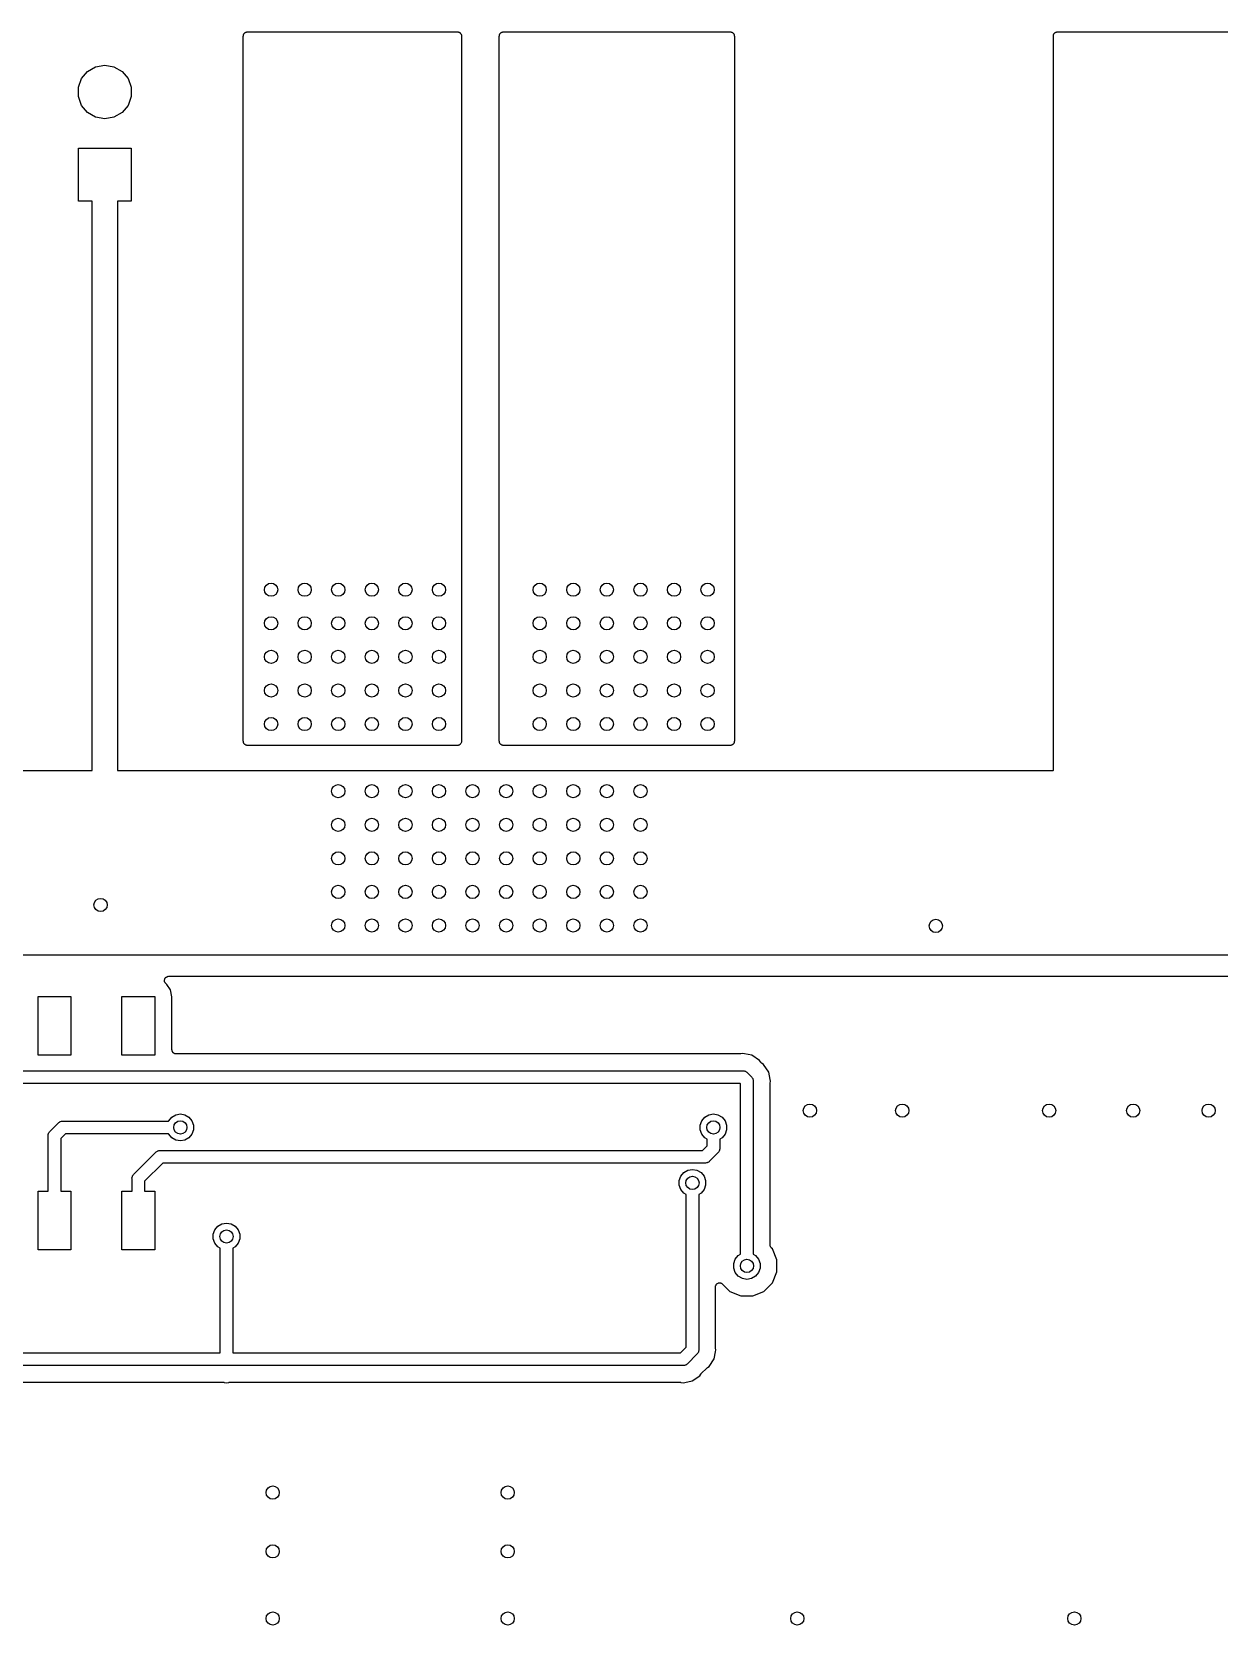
# Model space of a CAD drawing. Extents: x 40 to 164, y -163 to -60.
# Drawn here: x 60.28 to 96.2, y -107.9 to -59.69 of the extents above; entities that cross this region are included whole.
import ezdxf

# ---------------------------------------------------------------- set-up
doc = ezdxf.new("R2010")
doc.units = 0
doc.header["$MEASUREMENT"] = 0
doc.layers.add('BLACK', color=7, linetype='CONTINUOUS')

msp = doc.modelspace()

# ---------------------------------------------------------------- linework, layer by layer
at = {"layer": 'BLACK', "linetype": 'CONTINUOUS'}
for p, q in [((66.6807, -59.7845), (66.6827, -59.7736)), ((66.6827, -59.7736), (66.6882, -59.7639)), ((66.6882, -59.7639), (66.692, -59.7535)), ((66.692, -59.7535), (66.6992, -59.745)), ((66.6992, -59.745), (66.7047, -59.7354)), ((66.7047, -59.7354), (66.7132, -59.7282)), ((66.7132, -59.7282), (66.7204, -59.7197)), ((66.7204, -59.7197), (66.73, -59.7142)), ((66.73, -59.7142), (66.7385, -59.707)), ((66.7385, -59.707), (66.7489, -59.7032)), ((66.7489, -59.7032), (66.7586, -59.6977)), ((66.7586, -59.6977), (66.7695, -59.6957)), ((66.7695, -59.6957), (66.7799, -59.6919)), ((66.7799, -59.6919), (66.7911, -59.6919)), ((66.7911, -59.6919), (66.802, -59.69)), ((66.802, -59.69), (73.152, -59.69)), ((73.152, -59.69), (73.1629, -59.6919)), ((73.1629, -59.6919), (73.1741, -59.6919)), ((73.1741, -59.6919), (73.1845, -59.6957)), ((73.1845, -59.6957), (73.1954, -59.6977)), ((73.1954, -59.6977), (73.2051, -59.7032)), ((73.2051, -59.7032), (73.2155, -59.707)), ((73.2155, -59.707), (73.224, -59.7142)), ((73.224, -59.7142), (73.2336, -59.7197)), ((73.2336, -59.7197), (73.2408, -59.7282)), ((73.2408, -59.7282), (73.2493, -59.7354)), ((73.2493, -59.7354), (73.2548, -59.745)), ((73.2548, -59.745), (73.262, -59.7535)), ((73.262, -59.7535), (73.2658, -59.7639)), ((73.2658, -59.7639), (73.2713, -59.7736)), ((73.2713, -59.7736), (73.2733, -59.7845)), ((74.4277, -59.7845), (74.4297, -59.7736)), ((74.4297, -59.7736), (74.4352, -59.7639)), ((74.4352, -59.7639), (74.439, -59.7535)), ((74.439, -59.7535), (74.4462, -59.745)), ((74.4462, -59.745), (74.4517, -59.7354)), ((74.4517, -59.7354), (74.4602, -59.7282)), ((74.4602, -59.7282), (74.4674, -59.7197)), ((74.4674, -59.7197), (74.477, -59.7142)), ((74.477, -59.7142), (74.4855, -59.707)), ((74.4855, -59.707), (74.4959, -59.7032)), ((74.4959, -59.7032), (74.5056, -59.6977)), ((74.5056, -59.6977), (74.5165, -59.6957)), ((74.5165, -59.6957), (74.5269, -59.6919)), ((74.5269, -59.6919), (74.5381, -59.6919)), ((74.5381, -59.6919), (74.549, -59.69)), ((74.549, -59.69), (81.407, -59.69)), ((81.407, -59.69), (81.4179, -59.6919)), ((81.4179, -59.6919), (81.4291, -59.6919)), ((81.4291, -59.6919), (81.4395, -59.6957)), ((81.4395, -59.6957), (81.4504, -59.6977)), ((81.4504, -59.6977), (81.4601, -59.7032)), ((81.4601, -59.7032), (81.4705, -59.707)), ((81.4705, -59.707), (81.479, -59.7142)), ((81.479, -59.7142), (81.4886, -59.7197)), ((81.4886, -59.7197), (81.4958, -59.7282)), ((81.4958, -59.7282), (81.5043, -59.7354)), ((81.5043, -59.7354), (81.5098, -59.745)), ((81.5098, -59.745), (81.517, -59.7535)), ((81.517, -59.7535), (81.5208, -59.7639)), ((81.5208, -59.7639), (81.5263, -59.7736)), ((81.5263, -59.7736), (81.5283, -59.7845)), ((91.1917, -59.7845), (91.1937, -59.7736)), ((91.1937, -59.7736), (91.1992, -59.7639)), ((91.1992, -59.7639), (91.203, -59.7535)), ((91.203, -59.7535), (91.2102, -59.745)), ((91.2102, -59.745), (91.2157, -59.7354)), ((91.2157, -59.7354), (91.2242, -59.7282)), ((91.2242, -59.7282), (91.2314, -59.7197)), ((91.2314, -59.7197), (91.241, -59.7142)), ((91.241, -59.7142), (91.2495, -59.707)), ((91.2495, -59.707), (91.2599, -59.7032)), ((91.2599, -59.7032), (91.2696, -59.6977)), ((91.2696, -59.6977), (91.2805, -59.6957)), ((91.2805, -59.6957), (91.2909, -59.6919)), ((91.2909, -59.6919), (91.3021, -59.6919)), ((91.3021, -59.6919), (91.313, -59.69)), ((91.313, -59.69), (97.917, -59.69)), ((66.675, -59.817), (66.6769, -59.8061)), ((66.675, -81.153), (66.675, -59.817)), ((66.6769, -59.7949), (66.6807, -59.7845)), ((66.6769, -59.8061), (66.6769, -59.7949)), ((73.2733, -59.7845), (73.2771, -59.7949)), ((73.2771, -59.7949), (73.2771, -59.8061)), ((73.2771, -59.8061), (73.279, -59.817)), ((73.279, -59.817), (73.279, -81.153)), ((74.422, -59.817), (74.4239, -59.8061)), ((74.422, -81.153), (74.422, -59.817)), ((74.4239, -59.7949), (74.4277, -59.7845)), ((74.4239, -59.8061), (74.4239, -59.7949)), ((81.5283, -59.7845), (81.5321, -59.7949)), ((81.5321, -59.7949), (81.5321, -59.8061)), ((81.5321, -59.8061), (81.534, -59.817)), ((81.534, -59.817), (81.534, -81.153)), ((91.186, -59.817), (91.1879, -59.8061)), ((91.186, -82.0295), (91.186, -59.817)), ((91.1879, -59.7949), (91.1917, -59.7845)), ((91.1879, -59.8061), (91.1879, -59.7949)), ((62.2062, -60.7446), (62.484, -60.6957)), ((62.484, -60.6957), (62.7618, -60.7446)), ((61.684, -61.3669), (61.7805, -61.1018)), ((61.7805, -61.1018), (61.9618, -60.8857)), ((61.9618, -60.8857), (62.2062, -60.7446)), ((62.7618, -60.7446), (63.0062, -60.8857)), ((63.0062, -60.8857), (63.1875, -61.1018)), ((63.1875, -61.1018), (63.284, -61.3669)), ((61.684, -61.6491), (61.684, -61.3669)), ((61.7805, -61.9142), (61.684, -61.6491)), ((63.284, -61.6491), (63.1875, -61.9142)), ((63.284, -61.3669), (63.284, -61.6491)), ((61.9618, -62.1303), (61.7805, -61.9142)), ((62.2062, -62.2714), (61.9618, -62.1303)), ((63.0062, -62.1303), (62.7618, -62.2714)), ((63.1875, -61.9142), (63.0062, -62.1303)), ((62.484, -62.3203), (62.2062, -62.2714)), ((62.7618, -62.2714), (62.484, -62.3203)), ((61.684, -64.808), (61.684, -63.208)), ((61.684, -63.208), (63.284, -63.208)), ((63.284, -63.208), (63.284, -64.808)), ((62.103, -64.808), (61.684, -64.808)), ((62.103, -65.5367), (62.103, -64.808)), ((63.284, -64.808), (62.865, -64.808)), ((62.865, -64.808), (62.865, -82.042)), ((62.103, -82.042), (62.103, -65.5367)), ((62.103, -65.5367), (62.103, -65.5367)), ((66.6769, -81.1639), (66.675, -81.153)), ((66.6769, -81.1751), (66.6769, -81.1639)), ((66.6807, -81.1855), (66.6769, -81.1751)), ((66.6827, -81.1964), (66.6807, -81.1855)), ((66.6882, -81.2061), (66.6827, -81.1964)), ((66.692, -81.2165), (66.6882, -81.2061)), ((66.6992, -81.225), (66.692, -81.2165)), ((66.7047, -81.2346), (66.6992, -81.225)), ((66.7132, -81.2418), (66.7047, -81.2346)), ((66.7204, -81.2503), (66.7132, -81.2418)), ((66.73, -81.2558), (66.7204, -81.2503)), ((66.7385, -81.263), (66.73, -81.2558)), ((66.7489, -81.2668), (66.7385, -81.263)), ((66.7586, -81.2723), (66.7489, -81.2668)), ((66.7695, -81.2743), (66.7586, -81.2723)), ((66.7799, -81.2781), (66.7695, -81.2743)), ((66.7911, -81.2781), (66.7799, -81.2781)), ((66.802, -81.28), (66.7911, -81.2781)), ((73.152, -81.28), (66.802, -81.28)), ((73.1629, -81.2781), (73.152, -81.28)), ((73.1741, -81.2781), (73.1629, -81.2781)), ((73.1845, -81.2743), (73.1741, -81.2781)), ((73.1954, -81.2723), (73.1845, -81.2743)), ((73.2051, -81.2668), (73.1954, -81.2723)), ((73.2155, -81.263), (73.2051, -81.2668)), ((73.224, -81.2558), (73.2155, -81.263)), ((73.2336, -81.2503), (73.224, -81.2558)), ((73.2408, -81.2418), (73.2336, -81.2503)), ((73.2493, -81.2346), (73.2408, -81.2418)), ((73.2548, -81.225), (73.2493, -81.2346)), ((73.262, -81.2165), (73.2548, -81.225)), ((73.2658, -81.2061), (73.262, -81.2165)), ((73.2713, -81.1964), (73.2658, -81.2061)), ((73.2733, -81.1855), (73.2713, -81.1964)), ((73.2771, -81.1751), (73.2733, -81.1855)), ((73.279, -81.153), (73.2771, -81.1639)), ((73.2771, -81.1639), (73.2771, -81.1751)), ((74.4239, -81.1639), (74.422, -81.153)), ((74.4239, -81.1751), (74.4239, -81.1639)), ((74.4277, -81.1855), (74.4239, -81.1751)), ((74.4297, -81.1964), (74.4277, -81.1855)), ((74.4352, -81.2061), (74.4297, -81.1964)), ((74.439, -81.2165), (74.4352, -81.2061)), ((74.4462, -81.225), (74.439, -81.2165)), ((74.4517, -81.2346), (74.4462, -81.225)), ((74.4602, -81.2418), (74.4517, -81.2346)), ((74.4674, -81.2503), (74.4602, -81.2418)), ((74.477, -81.2558), (74.4674, -81.2503)), ((74.4855, -81.263), (74.477, -81.2558)), ((74.4959, -81.2668), (74.4855, -81.263)), ((74.5056, -81.2723), (74.4959, -81.2668)), ((74.5165, -81.2743), (74.5056, -81.2723)), ((74.5269, -81.2781), (74.5165, -81.2743)), ((74.5381, -81.2781), (74.5269, -81.2781)), ((74.549, -81.28), (74.5381, -81.2781)), ((81.407, -81.28), (74.549, -81.28)), ((81.4179, -81.2781), (81.407, -81.28)), ((81.4291, -81.2781), (81.4179, -81.2781)), ((81.4395, -81.2743), (81.4291, -81.2781)), ((81.4504, -81.2723), (81.4395, -81.2743)), ((81.4601, -81.2668), (81.4504, -81.2723)), ((81.4705, -81.263), (81.4601, -81.2668)), ((81.479, -81.2558), (81.4705, -81.263)), ((81.4886, -81.2503), (81.479, -81.2558)), ((81.4958, -81.2418), (81.4886, -81.2503)), ((81.5043, -81.2346), (81.4958, -81.2418)), ((81.5098, -81.225), (81.5043, -81.2346)), ((81.517, -81.2165), (81.5098, -81.225)), ((81.5208, -81.2061), (81.517, -81.2165)), ((81.5263, -81.1964), (81.5208, -81.2061)), ((81.5283, -81.1855), (81.5263, -81.1964)), ((81.5321, -81.1751), (81.5283, -81.1855)), ((81.534, -81.153), (81.5321, -81.1639)), ((81.5321, -81.1639), (81.5321, -81.1751)), ((45.8002, -82.042), (62.103, -82.042)), ((62.865, -82.042), (91.1735, -82.042)), ((91.1735, -82.042), (91.1839, -82.0399)), ((91.1839, -82.0399), (91.186, -82.0295)), ((158.067, -87.63), (45.8486, -87.63)), ((64.2893, -88.3837), (64.2909, -88.3769)), ((64.2909, -88.3988), (64.2893, -88.3837)), ((64.2909, -88.3699), (64.2961, -88.3556)), ((64.2909, -88.3769), (64.2909, -88.3699)), ((64.2909, -88.4141), (64.2909, -88.3988)), ((64.2933, -88.4206), (64.2909, -88.4141)), ((64.2941, -88.4275), (64.2933, -88.4206)), ((64.3008, -88.4412), (64.2941, -88.4275)), ((64.2961, -88.3556), (64.2998, -88.3408)), ((64.2998, -88.3408), (64.3036, -88.335)), ((64.306, -88.4555), (64.3008, -88.4412)), ((64.3036, -88.335), (64.306, -88.3285)), ((64.306, -88.3285), (64.3158, -88.3168)), ((64.3105, -88.4608), (64.306, -88.4555)), ((64.3136, -88.4671), (64.3105, -88.4608)), ((64.3246, -88.4776), (64.3136, -88.4671)), ((64.3158, -88.3168), (64.3243, -88.3042)), ((64.3243, -88.3042), (64.3299, -88.3001)), ((64.3344, -88.4893), (64.3246, -88.4776)), ((64.3299, -88.3001), (64.3344, -88.2947)), ((64.3344, -88.2947), (64.3476, -88.2871)), ((64.3404, -88.4928), (64.3344, -88.4893)), ((64.3454, -88.4976), (64.3404, -88.4928)), ((64.3615, -88.5084), (64.3454, -88.4976)), ((64.3476, -88.2871), (64.3598, -88.2781)), ((64.3598, -88.2781), (64.3665, -88.2761)), ((64.4738, -88.6764), (64.3615, -88.5084)), ((64.3665, -88.2761), (64.3726, -88.2727)), ((64.3726, -88.2727), (64.3876, -88.27)), ((64.3876, -88.27), (64.4022, -88.2658)), ((64.4022, -88.2658), (64.4091, -88.2662)), ((64.4091, -88.2662), (64.416, -88.265)), ((64.416, -88.265), (105.764, -88.265)), ((64.5157, -88.8871), (64.4738, -88.6764)), ((60.4647, -90.6526), (60.4647, -88.8746)), ((60.4647, -88.8746), (61.4553, -88.8746)), ((61.4553, -88.8746), (61.4553, -90.6526)), ((63.0047, -90.6526), (63.0047, -88.8746)), ((63.0047, -88.8746), (63.9953, -88.8746)), ((63.9953, -88.8746), (63.9953, -90.6526)), ((64.5157, -90.4875), (64.5157, -88.8871)), ((64.5177, -90.4984), (64.5157, -90.4875)), ((64.5177, -90.5096), (64.5177, -90.4984)), ((64.5215, -90.52), (64.5177, -90.5096)), ((64.5234, -90.5309), (64.5215, -90.52)), ((64.529, -90.5406), (64.5234, -90.5309)), ((64.5328, -90.551), (64.529, -90.5406)), ((64.5399, -90.5595), (64.5328, -90.551)), ((64.5455, -90.5691), (64.5399, -90.5595)), ((64.554, -90.5763), (64.5455, -90.5691)), ((64.5611, -90.5848), (64.554, -90.5763)), ((64.5707, -90.5903), (64.5611, -90.5848)), ((64.5792, -90.5975), (64.5707, -90.5903)), ((64.5897, -90.6013), (64.5792, -90.5975)), ((64.5993, -90.6068), (64.5897, -90.6013)), ((64.6102, -90.6088), (64.5993, -90.6068)), ((64.6207, -90.6126), (64.6102, -90.6088)), ((64.6318, -90.6126), (64.6207, -90.6126)), ((64.6427, -90.6145), (64.6318, -90.6126)), ((81.7067, -90.6145), (64.6427, -90.6145)), ((81.719, -90.6123), (81.7067, -90.6145)), ((81.7315, -90.6121), (81.719, -90.6123)), ((81.788, -90.6008), (81.7315, -90.6121)), ((81.8445, -90.6121), (81.788, -90.6008)), ((82.0605, -90.655), (81.8445, -90.6121)), ((81.8445, -90.6121), (81.8445, -90.6121)), ((61.4553, -90.6526), (60.4647, -90.6526)), ((63.9953, -90.6526), (63.0047, -90.6526)), ((82.2916, -90.8094), (82.0605, -90.655)), ((82.3236, -90.8573), (82.2916, -90.8094)), ((82.3322, -90.8664), (82.3236, -90.8573)), ((82.3394, -90.8766), (82.3322, -90.8664)), ((82.3514, -90.8886), (82.3394, -90.8766)), ((82.3616, -90.8958), (82.3514, -90.8886)), ((82.3707, -90.9044), (82.3616, -90.8958)), ((82.4186, -90.9364), (82.3707, -90.9044)), ((82.573, -91.1675), (82.4186, -90.9364)), ((81.7091, -91.5035), (56.1677, -91.5035)), ((56.2383, -91.1225), (81.7797, -91.1225)), ((81.7245, -91.5189), (81.7091, -91.5035)), ((81.7245, -91.8043), (81.7245, -91.5189)), ((81.7797, -91.1225), (81.8049, -91.1203)), ((81.8049, -91.1203), (81.8293, -91.1268)), ((81.8293, -91.1268), (81.8542, -91.1312)), ((81.8542, -91.1312), (81.8615, -91.1355)), ((81.8615, -91.1355), (81.8697, -91.1377)), ((81.8697, -91.1377), (81.8904, -91.1522)), ((81.8904, -91.1522), (81.9123, -91.1648)), ((81.9123, -91.1648), (81.9286, -91.1842)), ((81.9286, -91.1842), (82.0438, -91.2994)), ((82.0438, -91.2994), (82.0632, -91.3157)), ((82.0632, -91.3157), (82.0758, -91.3375)), ((82.0758, -91.3375), (82.0903, -91.3582)), ((82.0903, -91.3582), (82.0925, -91.3665)), ((82.0925, -91.3665), (82.0968, -91.3738)), ((82.0968, -91.3738), (82.1012, -91.3987)), ((82.1012, -91.3987), (82.1077, -91.4231)), ((82.1077, -91.4231), (82.1055, -91.4483)), ((82.1055, -91.4483), (82.1055, -96.6761)), ((82.6159, -91.3835), (82.573, -91.1675)), ((82.6135, -91.5213), (82.6157, -91.509)), ((82.6135, -96.3898), (82.6135, -91.5213)), ((82.6157, -91.509), (82.6159, -91.4965)), ((82.6272, -91.44), (82.6159, -91.3835)), ((82.6159, -91.3835), (82.6159, -91.3835)), ((82.6159, -91.4965), (82.6272, -91.44)), ((81.7245, -96.3763), (81.7245, -91.8043)), ((81.7245, -91.8043), (81.7245, -91.8043)), ((64.4182, -92.6339), (64.5089, -92.5259)), ((64.5089, -92.5259), (64.6311, -92.4553)), ((64.6311, -92.4553), (64.77, -92.4308)), ((64.77, -92.4308), (64.9089, -92.4553)), ((64.9089, -92.4553), (65.0311, -92.5259)), ((65.0311, -92.5259), (65.1218, -92.6339)), ((80.5472, -92.6339), (80.6379, -92.5259)), ((80.6379, -92.5259), (80.7601, -92.4553)), ((80.7601, -92.4553), (80.899, -92.4308)), ((80.899, -92.4308), (81.0379, -92.4553)), ((81.0379, -92.4553), (81.1601, -92.5259)), ((81.1601, -92.5259), (81.2508, -92.6339)), ((60.7738, -93.0497), (60.7782, -93.0248)), ((60.7782, -93.0248), (60.7825, -93.0175)), ((60.7825, -93.0175), (60.7847, -93.0092)), ((60.7847, -93.0092), (60.7992, -92.9885)), ((60.7992, -92.9885), (60.8118, -92.9667)), ((60.8118, -92.9667), (60.8312, -92.9504)), ((60.8312, -92.9504), (61.0734, -92.7082)), ((61.0734, -92.7082), (61.0897, -92.6888)), ((61.0897, -92.6888), (61.1115, -92.6762)), ((61.1115, -92.6762), (61.1322, -92.6617)), ((61.1322, -92.6617), (61.1405, -92.6595)), ((61.1405, -92.6595), (61.1478, -92.6552)), ((61.1478, -92.6552), (61.1727, -92.6508)), ((61.2929, -93.0275), (61.1505, -93.1699)), ((61.1727, -92.6508), (61.1971, -92.6443)), ((61.1971, -92.6443), (61.2223, -92.6465)), ((61.2223, -92.6465), (64.4137, -92.6465)), ((64.4137, -93.0275), (61.2929, -93.0275)), ((64.4137, -92.6465), (64.4182, -92.6339)), ((64.4182, -93.0401), (64.4137, -93.0275)), ((65.1218, -92.6339), (65.17, -92.7665)), ((65.17, -92.9075), (65.1218, -93.0401)), ((65.17, -92.7665), (65.17, -92.9075)), ((80.499, -92.7665), (80.5472, -92.6339)), ((80.499, -92.9075), (80.499, -92.7665)), ((80.5472, -93.0401), (80.499, -92.9075)), ((81.2508, -92.6339), (81.299, -92.7665)), ((81.299, -92.9075), (81.2508, -93.0401)), ((81.299, -92.7665), (81.299, -92.9075)), ((60.7673, -93.0741), (60.7738, -93.0497)), ((60.7695, -93.0993), (60.7673, -93.0741)), ((60.7695, -94.7674), (60.7695, -93.0993)), ((61.1505, -93.1699), (61.1505, -94.7674)), ((64.5089, -93.1481), (64.4182, -93.0401)), ((64.6311, -93.2187), (64.5089, -93.1481)), ((64.77, -93.2432), (64.6311, -93.2187)), ((64.9089, -93.2187), (64.77, -93.2432)), ((65.0311, -93.1481), (64.9089, -93.2187)), ((65.1218, -93.0401), (65.0311, -93.1481)), ((80.6379, -93.1481), (80.5472, -93.0401)), ((80.5661, -93.5355), (80.7085, -93.3931)), ((80.7085, -93.1889), (80.6379, -93.1481)), ((80.7085, -93.3931), (80.7085, -93.1889)), ((81.0852, -93.5133), (81.0808, -93.5382)), ((81.0917, -93.4889), (81.0852, -93.5133)), ((81.1601, -93.1481), (81.0895, -93.1889)), ((81.0895, -93.1889), (81.0895, -93.4637)), ((81.0895, -93.4637), (81.0917, -93.4889)), ((81.2508, -93.0401), (81.1601, -93.1481)), ((63.3712, -94.2458), (64.0198, -93.5972)), ((64.2393, -93.9165), (63.6905, -94.4653)), ((64.0198, -93.5972), (64.0361, -93.5778)), ((64.0361, -93.5778), (64.058, -93.5652)), ((64.058, -93.5652), (64.0786, -93.5507)), ((64.0786, -93.5507), (64.0869, -93.5485)), ((64.0869, -93.5485), (64.0942, -93.5442)), ((64.0942, -93.5442), (64.1191, -93.5398)), ((64.1191, -93.5398), (64.1435, -93.5333)), ((64.1435, -93.5333), (64.1687, -93.5355)), ((64.1687, -93.5355), (80.5661, -93.5355)), ((80.6367, -93.9165), (64.2393, -93.9165)), ((80.6619, -93.9187), (80.6367, -93.9165)), ((80.6863, -93.9122), (80.6619, -93.9187)), ((80.7112, -93.9078), (80.6863, -93.9122)), ((80.7185, -93.9035), (80.7112, -93.9078)), ((80.7267, -93.9013), (80.7185, -93.9035)), ((80.7474, -93.8868), (80.7267, -93.9013)), ((80.7693, -93.8742), (80.7474, -93.8868)), ((80.7856, -93.8548), (80.7693, -93.8742)), ((81.0278, -93.6126), (80.7856, -93.8548)), ((81.0472, -93.5963), (81.0278, -93.6126)), ((81.0598, -93.5745), (81.0472, -93.5963)), ((81.0743, -93.5538), (81.0598, -93.5745)), ((81.0765, -93.5455), (81.0743, -93.5538)), ((81.0808, -93.5382), (81.0765, -93.5455)), ((63.3073, -94.3695), (63.3138, -94.3451)), ((63.3095, -94.3947), (63.3073, -94.3695)), ((63.3095, -94.7674), (63.3095, -94.3947)), ((63.3138, -94.3451), (63.3182, -94.3202)), ((63.3182, -94.3202), (63.3225, -94.3129)), ((63.3225, -94.3129), (63.3247, -94.3046)), ((63.3247, -94.3046), (63.3392, -94.2839)), ((63.3392, -94.2839), (63.3518, -94.2621)), ((63.3518, -94.2621), (63.3712, -94.2458)), ((63.6905, -94.4653), (63.6905, -94.7674)), ((79.864, -94.446), (79.9122, -94.3134)), ((79.864, -94.587), (79.864, -94.446)), ((79.9122, -94.3134), (80.0029, -94.2054)), ((80.0029, -94.2054), (80.1251, -94.1348)), ((80.1251, -94.1348), (80.264, -94.1103)), ((80.264, -94.1103), (80.4029, -94.1348)), ((80.4029, -94.1348), (80.5251, -94.2054)), ((80.5251, -94.2054), (80.6158, -94.3134)), ((80.6158, -94.3134), (80.664, -94.446)), ((80.664, -94.446), (80.664, -94.587)), ((60.4647, -96.5454), (60.4647, -94.7674)), ((60.4647, -94.7674), (60.7695, -94.7674)), ((61.1505, -94.7674), (61.4553, -94.7674)), ((61.4553, -94.7674), (61.4553, -96.5454)), ((63.0047, -96.5454), (63.0047, -94.7674)), ((63.0047, -94.7674), (63.3095, -94.7674)), ((63.6905, -94.7674), (63.9953, -94.7674)), ((63.9953, -94.7674), (63.9953, -96.5454)), ((79.9122, -94.7196), (79.864, -94.587)), ((80.0029, -94.8276), (79.9122, -94.7196)), ((80.0735, -94.8684), (80.0029, -94.8276)), ((80.0735, -99.4891), (80.0735, -94.8684)), ((80.5251, -94.8276), (80.4545, -94.8684)), ((80.4545, -94.8684), (80.4545, -99.5597)), ((80.6158, -94.7196), (80.5251, -94.8276)), ((80.664, -94.587), (80.6158, -94.7196)), ((65.8152, -95.9359), (65.9059, -95.8279)), ((65.9059, -95.8279), (66.0281, -95.7573)), ((66.0281, -95.7573), (66.167, -95.7328)), ((66.167, -95.7328), (66.3059, -95.7573)), ((66.3059, -95.7573), (66.4281, -95.8279)), ((66.4281, -95.8279), (66.5188, -95.9359)), ((65.767, -96.0685), (65.8152, -95.9359)), ((65.767, -96.2095), (65.767, -96.0685)), ((65.8152, -96.3421), (65.767, -96.2095)), ((65.9059, -96.4501), (65.8152, -96.3421)), ((66.5188, -96.3421), (66.4281, -96.4501)), ((66.5188, -95.9359), (66.567, -96.0685)), ((66.567, -96.2095), (66.5188, -96.3421)), ((66.567, -96.0685), (66.567, -96.2095)), ((81.7245, -96.6761), (81.7245, -96.3763)), ((81.7245, -96.3763), (81.7245, -96.3763)), ((82.6145, -96.3953), (82.6135, -96.3898)), ((82.614, -96.4009), (82.6145, -96.3953)), ((82.6183, -96.4169), (82.614, -96.4009)), ((61.4553, -96.5454), (60.4647, -96.5454)), ((63.9953, -96.5454), (63.0047, -96.5454)), ((65.9765, -96.4909), (65.9059, -96.4501)), ((65.9765, -99.66), (65.9765, -96.4909)), ((66.4281, -96.4501), (66.3575, -96.4909)), ((66.3575, -96.4909), (66.3575, -99.66)), ((81.515, -96.9575), (81.5632, -96.8249)), ((81.5632, -96.8249), (81.6539, -96.7169)), ((81.6539, -96.7169), (81.7245, -96.6761)), ((82.1055, -96.6761), (82.1761, -96.7169)), ((82.1761, -96.7169), (82.2668, -96.8249)), ((82.2668, -96.8249), (82.315, -96.9575)), ((82.6212, -96.4332), (82.6183, -96.4169)), ((82.624, -96.4381), (82.6212, -96.4332)), ((82.6254, -96.4435), (82.624, -96.4381)), ((82.6349, -96.4571), (82.6254, -96.4435)), ((82.6432, -96.4714), (82.6349, -96.4571)), ((82.6475, -96.475), (82.6432, -96.4714)), ((82.6507, -96.4796), (82.6475, -96.475)), ((82.6848, -96.5137), (82.6507, -96.4796)), ((82.823, -96.8474), (82.6848, -96.5137)), ((82.823, -97.2086), (82.823, -96.8474)), ((81.515, -97.0985), (81.515, -96.9575)), ((81.5632, -97.2311), (81.515, -97.0985)), ((81.6539, -97.3391), (81.5632, -97.2311)), ((81.7761, -97.4097), (81.6539, -97.3391)), ((82.1761, -97.3391), (82.0539, -97.4097)), ((82.2668, -97.2311), (82.1761, -97.3391)), ((82.315, -97.0985), (82.2668, -97.2311)), ((82.315, -96.9575), (82.315, -97.0985)), ((82.6848, -97.5423), (82.823, -97.2086)), ((80.9625, -97.6662), (80.9654, -97.6499)), ((80.9625, -99.4867), (80.9625, -97.6662)), ((80.9654, -97.6499), (80.9668, -97.6333)), ((80.9668, -97.6333), (80.9692, -97.6283)), ((80.9692, -97.6283), (80.9702, -97.6228)), ((80.9702, -97.6228), (80.9785, -97.6084)), ((80.9785, -97.6084), (80.9855, -97.5934)), ((80.9855, -97.5934), (80.9894, -97.5894)), ((80.9894, -97.5894), (80.9922, -97.5846)), ((80.9922, -97.5846), (81.0049, -97.5739)), ((81.0049, -97.5739), (81.0167, -97.5622)), ((81.0167, -97.5622), (81.0217, -97.5598)), ((81.0217, -97.5598), (81.026, -97.5562)), ((81.026, -97.5562), (81.0416, -97.5506)), ((81.0416, -97.5506), (81.0566, -97.5435)), ((81.0566, -97.5435), (81.0622, -97.5431)), ((81.0622, -97.5431), (81.0674, -97.5411)), ((81.0674, -97.5411), (81.084, -97.5411)), ((81.084, -97.5411), (81.1006, -97.5397)), ((81.1006, -97.5397), (81.106, -97.5411)), ((81.106, -97.5411), (81.1116, -97.5411)), ((81.1116, -97.5411), (81.1271, -97.5468)), ((81.1271, -97.5468), (81.1432, -97.5511)), ((81.1432, -97.5511), (81.1477, -97.5543)), ((81.1477, -97.5543), (81.153, -97.5562)), ((81.153, -97.5562), (81.1657, -97.5669)), ((81.1657, -97.5669), (81.1793, -97.5764)), ((81.1793, -97.5764), (81.4007, -97.7978)), ((81.4007, -97.7978), (81.7344, -97.936)), ((81.915, -97.4342), (81.7761, -97.4097)), ((82.0539, -97.4097), (81.915, -97.4342)), ((82.0956, -97.936), (82.4293, -97.7978)), ((82.4293, -97.7978), (82.6848, -97.5423)), ((81.7344, -97.936), (82.0956, -97.936)), ((57.4675, -99.66), (65.9765, -99.66)), ((66.3575, -99.66), (66.3683, -99.66)), ((66.3683, -99.66), (79.9026, -99.66)), ((79.9026, -99.66), (80.0735, -99.4891)), ((80.3928, -99.7086), (80.1221, -99.9793)), ((80.4122, -99.6923), (80.3928, -99.7086)), ((80.4248, -99.6704), (80.4122, -99.6923)), ((80.4393, -99.6497), (80.4248, -99.6704)), ((80.4415, -99.6415), (80.4393, -99.6497)), ((80.4458, -99.6342), (80.4415, -99.6415)), ((80.4502, -99.6093), (80.4458, -99.6342)), ((80.4567, -99.5849), (80.4502, -99.6093)), ((80.4545, -99.5597), (80.4567, -99.5849)), ((80.922, -99.8405), (80.9649, -99.6245)), ((80.9647, -99.499), (80.9625, -99.4867)), ((80.9649, -99.5115), (80.9647, -99.499)), ((80.9762, -99.568), (80.9649, -99.5115)), ((80.9649, -99.6245), (80.9762, -99.568)), ((66.3683, -100.041), (49.8863, -100.041)), ((66.3684, -100.041), (66.3683, -100.041)), ((79.9732, -100.041), (66.3684, -100.041)), ((79.9984, -100.043), (79.9732, -100.041)), ((80.0228, -100.037), (79.9984, -100.043)), ((80.0477, -100.032), (80.0228, -100.037)), ((80.055, -100.028), (80.0477, -100.032)), ((80.0632, -100.026), (80.055, -100.028)), ((80.084, -100.011), (80.0632, -100.026)), ((80.1058, -99.9987), (80.084, -100.011)), ((80.1221, -99.9793), (80.1058, -99.9987)), ((80.5329, -100.287), (80.7004, -100.119)), ((80.7004, -100.119), (80.7106, -100.112)), ((80.7106, -100.112), (80.7197, -100.104)), ((80.7197, -100.104), (80.7676, -100.072)), ((80.7676, -100.072), (80.922, -99.8405)), ((57.3583, -100.549), (66.0857, -100.549)), ((66.0857, -100.549), (66.098, -100.551)), ((66.098, -100.551), (66.1105, -100.551)), ((66.1105, -100.551), (66.167, -100.563)), ((66.167, -100.563), (66.2235, -100.551)), ((66.2235, -100.551), (66.236, -100.551)), ((66.236, -100.551), (66.2483, -100.549)), ((66.2483, -100.549), (66.433, -100.549)), ((66.433, -100.549), (66.433, -100.549)), ((66.433, -100.549), (79.9002, -100.549)), ((79.9002, -100.549), (79.9125, -100.551)), ((79.9125, -100.551), (79.925, -100.551)), ((79.925, -100.551), (79.9815, -100.563)), ((79.9815, -100.563), (80.038, -100.551)), ((80.038, -100.551), (80.254, -100.508)), ((80.038, -100.551), (80.038, -100.551)), ((80.254, -100.508), (80.4851, -100.354)), ((80.4851, -100.354), (80.5171, -100.306)), ((80.5171, -100.306), (80.5257, -100.297)), ((80.5257, -100.297), (80.5329, -100.287))]:
    msp.add_line(p, q, dxfattribs=at)
at = {"layer": 'BLACK'}
for centre in [(67.516, -76.5683), (68.532, -76.5683), (69.548, -76.5683), (70.564, -76.5683), (71.58, -76.5683), (72.596, -76.5683), (75.644, -76.5683), (76.66, -76.5683), (77.676, -76.5683), (78.692, -76.5683), (79.708, -76.5683), (80.724, -76.5683), (67.516, -77.5843), (68.532, -77.5843), (69.548, -77.5843), (70.564, -77.5843), (71.58, -77.5843), (72.596, -77.5843), (75.644, -77.5843), (76.66, -77.5843), (77.676, -77.5843), (78.692, -77.5843), (79.708, -77.5843), (80.724, -77.5843), (67.516, -78.6003), (68.532, -78.6003), (69.548, -78.6003), (70.564, -78.6003), (71.58, -78.6003), (72.596, -78.6003), (75.644, -78.6003), (76.66, -78.6003), (77.676, -78.6003), (78.692, -78.6003), (79.708, -78.6003), (80.724, -78.6003), (67.516, -79.6163), (68.532, -79.6163), (69.548, -79.6163), (70.564, -79.6163), (71.58, -79.6163), (72.596, -79.6163), (75.644, -79.6163), (76.66, -79.6163), (77.676, -79.6163), (78.692, -79.6163), (79.708, -79.6163), (80.724, -79.6163), (67.516, -80.6323), (68.532, -80.6323), (69.548, -80.6323), (70.564, -80.6323), (71.58, -80.6323), (72.596, -80.6323), (75.644, -80.6323), (76.66, -80.6323), (77.676, -80.6323), (78.692, -80.6323), (79.708, -80.6323), (80.724, -80.6323), (69.548, -82.6643), (70.564, -82.6643), (71.58, -82.6643), (72.596, -82.6643), (73.612, -82.6643), (74.628, -82.6643), (75.644, -82.6643), (76.66, -82.6643), (77.676, -82.6643), (78.692, -82.6643), (69.548, -83.6803), (70.564, -83.6803), (71.58, -83.6803), (72.596, -83.6803), (73.612, -83.6803), (74.628, -83.6803), (75.644, -83.6803), (76.66, -83.6803), (77.676, -83.6803), (78.692, -83.6803), (69.548, -84.6963), (70.564, -84.6963), (71.58, -84.6963), (72.596, -84.6963), (73.612, -84.6963), (74.628, -84.6963), (75.644, -84.6963), (76.66, -84.6963), (77.676, -84.6963), (78.692, -84.6963), (69.548, -85.7123), (70.564, -85.7123), (71.58, -85.7123), (72.596, -85.7123), (73.612, -85.7123), (74.628, -85.7123), (75.644, -85.7123), (76.66, -85.7123), (77.676, -85.7123), (78.692, -85.7123), (62.357, -86.106), (69.548, -86.7283), (70.564, -86.7283), (71.58, -86.7283), (72.596, -86.7283), (73.612, -86.7283), (74.628, -86.7283), (75.644, -86.7283), (76.66, -86.7283), (77.676, -86.7283), (78.692, -86.7283), (87.63, -86.741), (83.82, -92.329), (86.614, -92.329), (91.059, -92.329), (93.599, -92.329), (95.885, -92.329), (64.77, -92.837), (80.899, -92.837), (80.264, -94.5165), (66.167, -96.139), (81.915, -97.028), (67.564, -103.886), (74.676, -103.886), (67.564, -105.664), (74.676, -105.664), (67.564, -107.696), (74.676, -107.696), (83.439, -107.696), (91.821, -107.696)]:
    msp.add_circle(centre, 0.2, dxfattribs=at)

doc.saveas('drawing.dxf')
